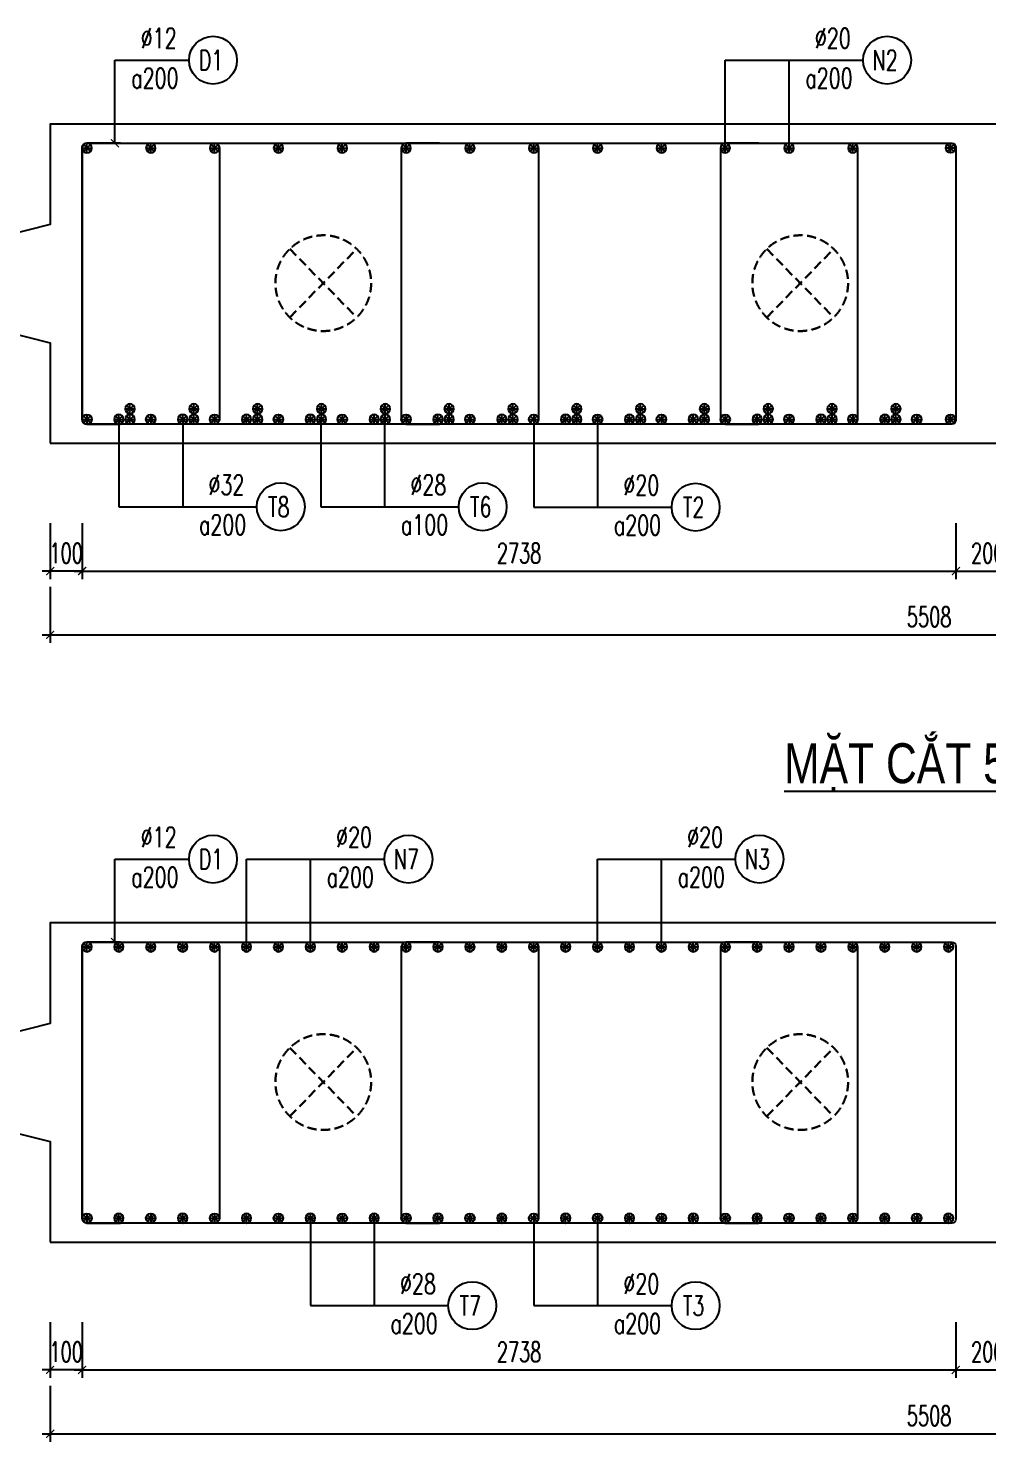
# Model space of a CAD drawing. Header units: millimetres. Extents: x -143483 to 1166745, y -1448440 to -1202244.
# Drawn here: x 271826 to 283852, y -1264091 to -1246380 of the extents above; entities that cross this region are included whole.
import ezdxf
from ezdxf.enums import TextEntityAlignment as Align

# ---------------------------------------------------------------- set-up
doc = ezdxf.new("R2010")
doc.units = ezdxf.units.MM
doc.header["$LTSCALE"] = 30
doc.header["$PDMODE"] = 3
doc.linetypes.add('DASHED', pattern=[19.05, 12.7, -6.35])
doc.layers.get('0').update_dxf_attribs({"lineweight": 9})
doc.layers.get('Defpoints').update_dxf_attribs({"lineweight": 9})
for name, color, linetype in [('ccu11-Cotthep', 9, 'Continuous'), ('ccu11-Dim', 8, 'Continuous'), ('ccu11-Text', 31, 'Continuous'), ('ccu11-Thay', 7, 'Continuous'), ('ccu11-Thep', 4, 'Continuous'), ('ccu11-Thep doc', 4, 'Continuous'), ('ccu11-Thepdai', 6, 'Continuous')]:
    doc.layers.add(name, color=color, linetype=linetype)
doc.layers.add('ccu11-Khuat', color=9, linetype='DASHED', lineweight=30)
doc.layers.add('Vicom_thep doc', color=1, linetype='Continuous', lineweight=35)
doc.styles.add('ccu11-dim', font='vnsimli.shx', dxfattribs={"width": 0.65, "bigfont": 'bigfont.shx'})
doc.styles.add('ccu11-VnAvH-B', font='VHAVANB.TTF')
doc.styles.add('ccu11-vnsimple', font='vnsimple.shx', dxfattribs={"bigfont": 'bigfont.shx'})
doc.styles.add('ccu11_simli', font='vnsimli.shx', dxfattribs={"width": 0.8})
doc.dimstyles.new('ccu11-100', dxfattribs={"dimscale": 100, "dimtxt": 2.5, "dimasz": 1, "dimexe": 1, "dimexo": 2, "dimgap": 1, "dimtad": 1, "dimdec": 0, "dimdsep": 46, "dimtxsty": 'ccu11-dim', "dimblk": 'ARCHTICK', "dimcen": -1, "dimdle": 1, "dimclrd": 256, "dimclre": 256, "dimclrt": 3, "dimadec": 0, "dimazin": 2, "dimtfac": 0.1, "dimtdec": 0, "dimtmove": 0, "dimatfit": 1, "dimldrblk": 'ARCHTICK', "dimfxl": 0, "dimtvp": 0.833333, "dimtolj": 1, "dimtzin": 12, "dimarcsym": 0})
doc.dimstyles.new('ccu11-100x4', dxfattribs={"dimscale": 100, "dimtxt": 2.5, "dimasz": 1, "dimexe": 1, "dimexo": 2, "dimgap": 1, "dimtad": 1, "dimdec": 0, "dimlfac": 0.25, "dimdsep": 46, "dimtxsty": 'ccu11-dim', "dimblk": 'ARCHTICK', "dimcen": -1, "dimdle": 1, "dimclrd": 256, "dimclre": 256, "dimclrt": 3, "dimadec": 0, "dimazin": 2, "dimtfac": 0.1, "dimtdec": 0, "dimtmove": 0, "dimatfit": 1, "dimldrblk": 'ARCHTICK', "dimfxl": 0, "dimtvp": 0.833333, "dimtolj": 1, "dimtzin": 12, "dimarcsym": 0})

# ---------------------------------------------------------------- blocks, each defined once
blk = doc.blocks.new('_ARCHTICK')
at = {"color": 0, "linetype": 'ByBlock', "const_width": 0.15}
blk.add_lwpolyline([(-0.5, -0.5), (0.5, 0.5)], dxfattribs=at)
blk = doc.blocks.new('*D2633')
at = {"layer": 'ccu11-Dim', "linetype": 'ByBlock', "lineweight": -2, "ltscale": 30, "transparency": 16777216}
for p, q in [((283452, -1252581), (283452, -1253281)), ((284252, -1252581), (284252, -1253281)), ((283352, -1253181), (284352, -1253181))]:
    blk.add_line(p, q, dxfattribs=at)
at = {"layer": 'Defpoints', "color": 0, "linetype": 'ByBlock', "ltscale": 30, "transparency": 16777216}
for p in [(283452, -1252381), (284252, -1252381), (284252, -1253181)]:
    blk.add_point(p, dxfattribs=at)
at = {"layer": 'ccu11-Dim', "linetype": 'ByBlock', "lineweight": -2, "ltscale": 30, "transparency": 16777216, "xscale": 100, "yscale": 100, "zscale": 100, "rotation": 180}
blk.add_blockref('_ARCHTICK', (283452, -1253181), dxfattribs=at)
at = {"layer": 'ccu11-Dim', "linetype": 'ByBlock', "lineweight": -2, "ltscale": 30, "transparency": 16777216, "xscale": 100, "yscale": 100, "zscale": 100}
blk.add_blockref('_ARCHTICK', (284252, -1253181), dxfattribs=at)
at = {"layer": 'ccu11-Dim', "color": 3, "linetype": 'ByBlock', "ltscale": 30, "transparency": 16777216, "insert": (283852, -1252956), "char_height": 250, "attachment_point": 5, "style": 'ccu11-dim'}
blk.add_mtext('\\A1;200', dxfattribs=at)
blk = doc.blocks.new('SHD')
at = {"layer": 'ccu11-Cotthep'}
blk.add_circle((300, 0), 300, dxfattribs=at)
at = {"layer": 'ccu11-Cotthep', "color": 31, "style": 'ccu11_simli', "width": 0.8}
blk.add_attdef('DK', text='', height=250, dxfattribs=at).set_placement((-101, 65), align=Align.BOTTOM_RIGHT)
blk.add_attdef('KH', text='', height=250, dxfattribs=at).set_placement((300, 0), align=Align.MIDDLE)
blk.add_attdef('KC', text='', height=250, dxfattribs=at).set_placement((-101, -142), align=Align.TOP_RIGHT)
blk = doc.blocks.new('ccu11_block_thep')
at = {"layer": 'ccu11-Thep', "color": 3}
for p, q in [((-0.4, 0), (0.4, 0)), ((-0.28, 0.28), (0.28, -0.28)), ((0.28, 0.28), (-0.28, -0.28)), ((0, 0.4), (0, -0.4))]:
    blk.add_line(p, q, dxfattribs=at)
at = {"layer": 'ccu11-Thep', "color": 1, "const_width": 0.0667}
blk.add_lwpolyline([(-0.4, 0, 1), (0.4, 0, 1), (-0.4, 0, 1)], format="xyb", dxfattribs=at)
at = {"layer": 'ccu11-Thep', "color": 1}
blk.add_circle((0, 0), 0.4, dxfattribs=at)
blk = doc.blocks.new('*U1422')
at = {"layer": 'Vicom_thep doc', "xscale": -150, "yscale": 150, "zscale": 150, "rotation": 180}
blk.add_blockref('ccu11_block_thep', (0, 0), dxfattribs=at)
blk = doc.blocks.new('*U1423')
at = {"layer": 'ccu11-Thep doc', "color": 0, "linetype": 'ByBlock', "lineweight": -2, "transparency": 16777216}
for p in [(0, 0), (800, 0), (1600, 0), (2400, 0), (3200, 0), (4000, 0), (4800, 0), (5600, 0), (6400, 0), (7200, 0), (8000, 0), (8800, 0), (9600, 0)]:
    blk.add_blockref('*U1422', p, dxfattribs=at)
blk = doc.blocks.new('*U1426')
at = {"layer": 'Vicom_thep doc', "xscale": -150, "yscale": 150, "zscale": 150, "rotation": 180}
blk.add_blockref('ccu11_block_thep', (0, 0), dxfattribs=at)
blk = doc.blocks.new('*U1427')
at = {"layer": 'ccu11-Thep doc', "color": 0, "linetype": 'ByBlock', "lineweight": -2, "transparency": 16777216}
for p in [(0, 0), (800, 0), (1600, 0), (2400, 0), (3200, 0), (4000, 0), (4800, 0), (5600, 0), (6400, 0), (7200, 0), (8000, 0), (8800, 0), (9600, 0)]:
    blk.add_blockref('*U1426', p, dxfattribs=at)
blk = doc.blocks.new('*D2443')
at = {"layer": 'ccu11-Dim', "linetype": 'ByBlock', "lineweight": -2, "ltscale": 30, "transparency": 16777216}
for p, q in [((283452, -1262591), (283452, -1263291)), ((284252, -1262591), (284252, -1263291)), ((283352, -1263191), (284352, -1263191))]:
    blk.add_line(p, q, dxfattribs=at)
at = {"layer": 'Defpoints', "color": 0, "linetype": 'ByBlock', "ltscale": 30, "transparency": 16777216}
for p in [(283452, -1262391), (284252, -1262391), (284252, -1263191)]:
    blk.add_point(p, dxfattribs=at)
at = {"layer": 'ccu11-Dim', "linetype": 'ByBlock', "lineweight": -2, "ltscale": 30, "transparency": 16777216, "xscale": 100, "yscale": 100, "zscale": 100, "rotation": 180}
blk.add_blockref('_ARCHTICK', (283452, -1263191), dxfattribs=at)
at = {"layer": 'ccu11-Dim', "linetype": 'ByBlock', "lineweight": -2, "ltscale": 30, "transparency": 16777216, "xscale": 100, "yscale": 100, "zscale": 100}
blk.add_blockref('_ARCHTICK', (284252, -1263191), dxfattribs=at)
at = {"layer": 'ccu11-Dim', "color": 3, "linetype": 'ByBlock', "ltscale": 30, "transparency": 16777216, "insert": (283852, -1262966), "char_height": 250, "attachment_point": 5, "style": 'ccu11-dim'}
blk.add_mtext('\\A1;200', dxfattribs=at)
blk = doc.blocks.new('*U1447')
at = {"layer": 'Vicom_thep doc', "xscale": -150, "yscale": 150, "zscale": 150, "rotation": 180}
blk.add_blockref('ccu11_block_thep', (0, 0), dxfattribs=at)
blk = doc.blocks.new('*U1448')
at = {"layer": 'ccu11-Thep doc', "color": 0, "linetype": 'ByBlock', "lineweight": -2, "transparency": 16777216}
for p in [(0, 0), (800, 0), (1600, 0), (2400, 0), (3200, 0), (4000, 0), (4800, 0), (5600, 0), (6400, 0), (7200, 0), (8000, 0), (8800, 0), (9600, 0), (10400, 0)]:
    blk.add_blockref('*U1447', p, dxfattribs=at)
blk = doc.blocks.new('*U1451')
at = {"layer": 'Vicom_thep doc', "xscale": -150, "yscale": 150, "zscale": 150, "rotation": 180}
blk.add_blockref('ccu11_block_thep', (0, 0), dxfattribs=at)
blk = doc.blocks.new('*U1452')
at = {"layer": 'ccu11-Thep doc', "color": 0, "linetype": 'ByBlock', "lineweight": -2, "transparency": 16777216}
for p in [(0, 0), (800, 0), (1600, 0), (2400, 0), (3200, 0), (4000, 0), (4800, 0), (5600, 0), (6400, 0), (7200, 0), (8000, 0), (8800, 0), (9600, 0), (10400, 0)]:
    blk.add_blockref('*U1451', p, dxfattribs=at)
blk = doc.blocks.new('*U1479')
at = {"layer": 'Vicom_thep doc', "xscale": -150, "yscale": 150, "zscale": 150, "rotation": 180}
blk.add_blockref('ccu11_block_thep', (0, 0), dxfattribs=at)
blk = doc.blocks.new('*U1480')
at = {"layer": 'ccu11-Thep doc', "color": 0, "linetype": 'ByBlock', "lineweight": -2, "transparency": 16777216}
for p in [(0, 0), (800, 0), (1600, 0), (2400, 0), (3200, 0), (4000, 0), (4800, 0), (5600, 0), (6400, 0), (7200, 0), (8000, 0), (8800, 0), (9600, 0)]:
    blk.add_blockref('*U1479', p, dxfattribs=at)
blk = doc.blocks.new('MCT')
at = {"ltscale": 0.005}
for p, q in [((-0.49, 0), (0.49, 0)), ((0.35, -0.35), (-0.35, 0.35)), ((-0.35, -0.35), (0.35, 0.35)), ((0, -0.49), (0, 0.49))]:
    blk.add_line(p, q, dxfattribs=at)
blk.add_circle((0, 0), 0.492, dxfattribs=at)
blk = doc.blocks.new('*U2074')
at = {"layer": 'ccu11-Thep doc', "xscale": -121.9200000001001, "yscale": 121.9200000001001, "zscale": 121.92, "rotation": 270}
blk.add_blockref('MCT', (0, 0), dxfattribs=at)
blk = doc.blocks.new('*U2075')
at = {"layer": 'ccu11-Thep doc', "color": 0, "linetype": 'ByBlock', "lineweight": -2, "transparency": 16777216}
for p in [(0, 0), (800, 0), (1600, 0), (2400, 0), (3200, 0), (4000, 0), (4800, 0), (5600, 0), (6400, 0), (7200, 0), (8000, 0), (8800, 0), (9600, 0)]:
    blk.add_blockref('*U2074', p, dxfattribs=at)
blk = doc.blocks.new('*U2076')
at = {"layer": 'ccu11-Thep doc', "xscale": -121.9200000001001, "yscale": 121.9200000001001, "zscale": 121.92, "rotation": 270}
blk.add_blockref('MCT', (0, 0), dxfattribs=at)
blk = doc.blocks.new('*U2077')
at = {"layer": 'ccu11-Thep doc', "color": 0, "linetype": 'ByBlock', "lineweight": -2, "transparency": 16777216}
for p in [(0, 0), (800, 0), (1600, 0), (2400, 0), (3200, 0), (4000, 0), (4800, 0), (5600, 0), (6400, 0), (7200, 0), (8000, 0), (8800, 0), (9600, 0), (10400, 0)]:
    blk.add_blockref('*U2076', p, dxfattribs=at)
blk = doc.blocks.new('*U2078')
at = {"layer": 'ccu11-Thep doc', "xscale": -121.9200000001001, "yscale": 121.9200000001001, "zscale": 121.92, "rotation": 270}
blk.add_blockref('MCT', (0, 0), dxfattribs=at)
blk = doc.blocks.new('*U2079')
at = {"layer": 'ccu11-Thep doc', "color": 0, "linetype": 'ByBlock', "lineweight": -2, "transparency": 16777216}
for p in [(0, 0), (800, 0), (1600, 0), (2400, 0), (3200, 0), (4000, 0), (4800, 0), (5600, 0), (6400, 0), (7200, 0), (8000, 0), (8800, 0), (9600, 0), (10400, 0)]:
    blk.add_blockref('*U2078', p, dxfattribs=at)
blk = doc.blocks.new('*U2080')
at = {"layer": 'ccu11-Thep doc', "xscale": -121.9200000001001, "yscale": 121.9200000001001, "zscale": 121.92, "rotation": 270}
blk.add_blockref('MCT', (0, 0), dxfattribs=at)
blk = doc.blocks.new('*U2081')
at = {"layer": 'ccu11-Thep doc', "color": 0, "linetype": 'ByBlock', "lineweight": -2, "transparency": 16777216}
for p in [(0, 0), (800, 0), (1600, 0), (2400, 0), (3200, 0), (4000, 0), (4800, 0), (5600, 0), (6400, 0), (7200, 0), (8000, 0), (8800, 0), (9600, 0), (10400, 0)]:
    blk.add_blockref('*U2080', p, dxfattribs=at)
blk = doc.blocks.new('*D2491')
at = {"layer": 'ccu11-Dim', "linetype": 'ByBlock', "lineweight": -2, "ltscale": 30, "transparency": 16777216}
for p, q in [((272101, -1253381), (272101, -1254081)), ((294133, -1253381), (294133, -1254081)), ((272001, -1253981), (294233, -1253981))]:
    blk.add_line(p, q, dxfattribs=at)
at = {"layer": 'Defpoints', "color": 0, "linetype": 'ByBlock', "ltscale": 30, "transparency": 16777216}
for p in [(272101, -1253181), (294133, -1253181), (294133, -1253981)]:
    blk.add_point(p, dxfattribs=at)
at = {"layer": 'ccu11-Dim', "linetype": 'ByBlock', "lineweight": -2, "ltscale": 30, "transparency": 16777216, "xscale": 100, "yscale": 100, "zscale": 100, "rotation": 180}
blk.add_blockref('_ARCHTICK', (272101, -1253981), dxfattribs=at)
at = {"layer": 'ccu11-Dim', "linetype": 'ByBlock', "lineweight": -2, "ltscale": 30, "transparency": 16777216, "xscale": 100, "yscale": 100, "zscale": 100}
blk.add_blockref('_ARCHTICK', (294133, -1253981), dxfattribs=at)
at = {"layer": 'ccu11-Dim', "color": 3, "linetype": 'ByBlock', "ltscale": 30, "transparency": 16777216, "insert": (283117, -1253756), "char_height": 250, "attachment_point": 5, "style": 'ccu11-dim'}
blk.add_mtext('\\A1;5508', dxfattribs=at)
blk = doc.blocks.new('*D2492')
at = {"layer": 'ccu11-Dim', "linetype": 'ByBlock', "lineweight": -2, "ltscale": 30, "transparency": 16777216}
for p, q in [((272501, -1252581), (272501, -1253281)), ((283452, -1252581), (283452, -1253281)), ((272401, -1253181), (283552, -1253181))]:
    blk.add_line(p, q, dxfattribs=at)
at = {"layer": 'Defpoints', "color": 0, "linetype": 'ByBlock', "ltscale": 30, "transparency": 16777216}
for p in [(272501, -1252381), (283452, -1252381), (283452, -1253181)]:
    blk.add_point(p, dxfattribs=at)
at = {"layer": 'ccu11-Dim', "linetype": 'ByBlock', "lineweight": -2, "ltscale": 30, "transparency": 16777216, "xscale": 100, "yscale": 100, "zscale": 100, "rotation": 180}
blk.add_blockref('_ARCHTICK', (272501, -1253181), dxfattribs=at)
at = {"layer": 'ccu11-Dim', "linetype": 'ByBlock', "lineweight": -2, "ltscale": 30, "transparency": 16777216, "xscale": 100, "yscale": 100, "zscale": 100}
blk.add_blockref('_ARCHTICK', (283452, -1253181), dxfattribs=at)
at = {"layer": 'ccu11-Dim', "color": 3, "linetype": 'ByBlock', "ltscale": 30, "transparency": 16777216, "insert": (277977, -1252956), "char_height": 250, "attachment_point": 5, "style": 'ccu11-dim'}
blk.add_mtext('\\A1;2738', dxfattribs=at)
blk = doc.blocks.new('*D2493')
at = {"layer": 'ccu11-Dim', "linetype": 'ByBlock', "lineweight": -2, "ltscale": 30, "transparency": 16777216}
for p, q in [((272101, -1252581), (272101, -1253281)), ((272501, -1252581), (272501, -1253281)), ((272101, -1253181), (272001, -1253181)), ((272501, -1253181), (272101, -1253181)), ((272501, -1253181), (272601, -1253181))]:
    blk.add_line(p, q, dxfattribs=at)
at = {"layer": 'Defpoints', "color": 0, "linetype": 'ByBlock', "ltscale": 30, "transparency": 16777216}
for p in [(272101, -1252381), (272501, -1252381), (272101, -1253181)]:
    blk.add_point(p, dxfattribs=at)
at = {"layer": 'ccu11-Dim', "linetype": 'ByBlock', "lineweight": -2, "ltscale": 30, "transparency": 16777216, "xscale": 100, "yscale": 100, "zscale": 100}
blk.add_blockref('_ARCHTICK', (272101, -1253181), dxfattribs=at)
at = {"layer": 'ccu11-Dim', "linetype": 'ByBlock', "lineweight": -2, "ltscale": 30, "transparency": 16777216, "xscale": 100, "yscale": 100, "zscale": 100, "rotation": 180}
blk.add_blockref('_ARCHTICK', (272501, -1253181), dxfattribs=at)
at = {"layer": 'ccu11-Dim', "color": 3, "linetype": 'ByBlock', "ltscale": 30, "transparency": 16777216, "insert": (272301, -1252956), "char_height": 250, "attachment_point": 5, "style": 'ccu11-dim'}
blk.add_mtext('\\A1;100', dxfattribs=at)
blk = doc.blocks.new('*D2494')
at = {"layer": 'ccu11-Dim', "linetype": 'ByBlock', "lineweight": -2, "ltscale": 30, "transparency": 16777216}
for p, q in [((272101, -1263391), (272101, -1264091)), ((294133, -1263391), (294133, -1264091)), ((272001, -1263991), (294233, -1263991))]:
    blk.add_line(p, q, dxfattribs=at)
at = {"layer": 'Defpoints', "color": 0, "linetype": 'ByBlock', "ltscale": 30, "transparency": 16777216}
for p in [(272101, -1263191), (294133, -1263191), (294133, -1263991)]:
    blk.add_point(p, dxfattribs=at)
at = {"layer": 'ccu11-Dim', "linetype": 'ByBlock', "lineweight": -2, "ltscale": 30, "transparency": 16777216, "xscale": 100, "yscale": 100, "zscale": 100, "rotation": 180}
blk.add_blockref('_ARCHTICK', (272101, -1263991), dxfattribs=at)
at = {"layer": 'ccu11-Dim', "linetype": 'ByBlock', "lineweight": -2, "ltscale": 30, "transparency": 16777216, "xscale": 100, "yscale": 100, "zscale": 100}
blk.add_blockref('_ARCHTICK', (294133, -1263991), dxfattribs=at)
at = {"layer": 'ccu11-Dim', "color": 3, "linetype": 'ByBlock', "ltscale": 30, "transparency": 16777216, "insert": (283117, -1263766), "char_height": 250, "attachment_point": 5, "style": 'ccu11-dim'}
blk.add_mtext('\\A1;5508', dxfattribs=at)
blk = doc.blocks.new('*D2495')
at = {"layer": 'ccu11-Dim', "linetype": 'ByBlock', "lineweight": -2, "ltscale": 30, "transparency": 16777216}
for p, q in [((272501, -1262591), (272501, -1263291)), ((283452, -1262591), (283452, -1263291)), ((272401, -1263191), (283552, -1263191))]:
    blk.add_line(p, q, dxfattribs=at)
at = {"layer": 'Defpoints', "color": 0, "linetype": 'ByBlock', "ltscale": 30, "transparency": 16777216}
for p in [(272501, -1262391), (283452, -1262391), (283452, -1263191)]:
    blk.add_point(p, dxfattribs=at)
at = {"layer": 'ccu11-Dim', "linetype": 'ByBlock', "lineweight": -2, "ltscale": 30, "transparency": 16777216, "xscale": 100, "yscale": 100, "zscale": 100, "rotation": 180}
blk.add_blockref('_ARCHTICK', (272501, -1263191), dxfattribs=at)
at = {"layer": 'ccu11-Dim', "linetype": 'ByBlock', "lineweight": -2, "ltscale": 30, "transparency": 16777216, "xscale": 100, "yscale": 100, "zscale": 100}
blk.add_blockref('_ARCHTICK', (283452, -1263191), dxfattribs=at)
at = {"layer": 'ccu11-Dim', "color": 3, "linetype": 'ByBlock', "ltscale": 30, "transparency": 16777216, "insert": (277977, -1262966), "char_height": 250, "attachment_point": 5, "style": 'ccu11-dim'}
blk.add_mtext('\\A1;2738', dxfattribs=at)
blk = doc.blocks.new('*D2496')
at = {"layer": 'ccu11-Dim', "linetype": 'ByBlock', "lineweight": -2, "ltscale": 30, "transparency": 16777216}
for p, q in [((272101, -1262591), (272101, -1263291)), ((272501, -1262591), (272501, -1263291)), ((272101, -1263191), (272001, -1263191)), ((272501, -1263191), (272101, -1263191)), ((272501, -1263191), (272601, -1263191))]:
    blk.add_line(p, q, dxfattribs=at)
at = {"layer": 'Defpoints', "color": 0, "linetype": 'ByBlock', "ltscale": 30, "transparency": 16777216}
for p in [(272101, -1262391), (272501, -1262391), (272101, -1263191)]:
    blk.add_point(p, dxfattribs=at)
at = {"layer": 'ccu11-Dim', "linetype": 'ByBlock', "lineweight": -2, "ltscale": 30, "transparency": 16777216, "xscale": 100, "yscale": 100, "zscale": 100}
blk.add_blockref('_ARCHTICK', (272101, -1263191), dxfattribs=at)
at = {"layer": 'ccu11-Dim', "linetype": 'ByBlock', "lineweight": -2, "ltscale": 30, "transparency": 16777216, "xscale": 100, "yscale": 100, "zscale": 100, "rotation": 180}
blk.add_blockref('_ARCHTICK', (272501, -1263191), dxfattribs=at)
at = {"layer": 'ccu11-Dim', "color": 3, "linetype": 'ByBlock', "ltscale": 30, "transparency": 16777216, "insert": (272301, -1262966), "char_height": 250, "attachment_point": 5, "style": 'ccu11-dim'}
blk.add_mtext('\\A1;100', dxfattribs=at)

msp = doc.modelspace()

# ---------------------------------------------------------------- linework, layer by layer
at = {"layer": 'ccu11-Khuat', "ltscale": 0.3}
for p, q in [((275104.44, -1249144.85), (275942.67, -1250003.55)), ((275104.44, -1250003.55), (275942.67, -1249144.85)), ((281082.34, -1249144.85), (281920.57, -1250003.55)), ((281082.34, -1250003.55), (281920.57, -1249144.85)), ((275104.44, -1259154.79), (275942.67, -1260013.49)), ((275104.44, -1260013.49), (275942.67, -1259154.79)), ((281082.34, -1259154.79), (281920.57, -1260013.49)), ((281082.34, -1260013.49), (281920.57, -1259154.79))]:
    msp.add_line(p, q, dxfattribs=at)
for centre in [(275523.55, -1249574.2), (281501.46, -1249574.2), (275523.55, -1259584.14), (281501.46, -1259584.14)]:
    msp.add_circle(centre, 600, dxfattribs=at)
at = {"layer": 'ccu11-Thay'}
for points in [[(272101.34, -1251580.56), (294133.34, -1251580.56), (294133.34, -1250320.56), (293253.57, -1250100.56), (293253.57, -1249060.56), (294133.34, -1248840.56), (294133.34, -1247580.56), (272101.34, -1247580.56), (272101.34, -1248840.56), (271221.57, -1249060.56), (271221.57, -1250100.56), (272101.34, -1250320.56)], [(272101.34, -1261590.5), (294133.34, -1261590.5), (294133.34, -1260330.5), (293253.57, -1260110.5), (293253.57, -1259070.5), (294133.34, -1258850.5), (294133.34, -1257590.5), (272101.34, -1257590.5), (272101.34, -1258850.5), (271221.57, -1259070.5), (271221.57, -1260110.5), (272101.34, -1260330.5)]]:
    msp.add_lwpolyline(points, close=True, dxfattribs=at)
at = {"layer": 'ccu11-Thepdai'}
for points in [[(272981.34, -1247820.56), (272561.34, -1247820.56, 0.41421356), (272501.34, -1247880.56), (272501.34, -1251280.56, 0.41421356), (272561.34, -1251340.56), (272981.34, -1251340.56)], [(283403.34, -1251340.56), (272561.34, -1251340.56, -0.41421356), (272501.34, -1251280.56), (272501.34, -1247870.56, -0.41421356), (272551.34, -1247820.56), (283403.34, -1247820.56, -0.41421356), (283453.34, -1247870.56), (283453.34, -1251290.56, -0.41421356), (283403.34, -1251340.56)], [(273741.34, -1247820.56), (274161.34, -1247820.56, -0.41421356), (274221.34, -1247880.56), (274221.34, -1251280.56, -0.41421356), (274161.34, -1251340.56), (273741.34, -1251340.56)], [(276981.34, -1247820.56), (276561.34, -1247820.56, 0.41421356), (276501.34, -1247880.56), (276501.34, -1251280.56, 0.41421356), (276561.34, -1251340.56), (276981.34, -1251340.56)], [(277741.34, -1247820.56), (278161.34, -1247820.56, -0.41421356), (278221.34, -1247880.56), (278221.34, -1251280.56, -0.41421356), (278161.34, -1251340.56), (277741.34, -1251340.56)], [(280981.34, -1247820.56), (280561.34, -1247820.56, 0.41421356), (280501.34, -1247880.56), (280501.34, -1251280.56, 0.41421356), (280561.34, -1251340.56), (280981.34, -1251340.56)], [(281741.34, -1247820.56), (282161.34, -1247820.56, -0.41421356), (282221.34, -1247880.56), (282221.34, -1251280.56, -0.41421356), (282161.34, -1251340.56), (281741.34, -1251340.56)], [(272981.34, -1257830.5), (272561.34, -1257830.5, 0.41421356), (272501.34, -1257890.5), (272501.34, -1261290.5, 0.41421356), (272561.34, -1261350.5), (272981.34, -1261350.5)], [(283403.34, -1261350.5), (272561.34, -1261350.5, -0.41421356), (272501.34, -1261290.5), (272501.34, -1257880.5, -0.41421356), (272551.34, -1257830.5), (283403.34, -1257830.5, -0.41421356), (283453.34, -1257880.5), (283453.34, -1261300.5, -0.41421356), (283403.34, -1261350.5)], [(273741.34, -1257830.5), (274161.34, -1257830.5, -0.41421356), (274221.34, -1257890.5), (274221.34, -1261290.5, -0.41421356), (274161.34, -1261350.5), (273741.34, -1261350.5)], [(276981.34, -1257830.5), (276561.34, -1257830.5, 0.41421356), (276501.34, -1257890.5), (276501.34, -1261290.5, 0.41421356), (276561.34, -1261350.5), (276981.34, -1261350.5)], [(277741.34, -1257830.5), (278161.34, -1257830.5, -0.41421356), (278221.34, -1257890.5), (278221.34, -1261290.5, -0.41421356), (278161.34, -1261350.5), (277741.34, -1261350.5)], [(280981.34, -1257830.5), (280561.34, -1257830.5, 0.41421356), (280501.34, -1257890.5), (280501.34, -1261290.5, 0.41421356), (280561.34, -1261350.5), (280981.34, -1261350.5)], [(281741.34, -1257830.5), (282161.34, -1257830.5, -0.41421356), (282221.34, -1257890.5), (282221.34, -1261290.5, -0.41421356), (282161.34, -1261350.5), (281741.34, -1261350.5)]]:
    msp.add_lwpolyline(points, format="xyb", dxfattribs=at)

# ---------------------------------------------------------------- block references
at = {"layer": 'ccu11-Cotthep'}
ref = msp.add_blockref('SHD', (273841.53, -1246780.2), dxfattribs=at)
ref.add_attrib('KH', 'D1', dxfattribs={"color": 31, "height": 250, "style": 'ccu11-vnsimple', "width": 0.7}).set_placement((274116.53, -1246780.2), align=Align.MIDDLE_CENTER)
ref.add_attrib('KC', 'a200', dxfattribs={"color": 31, "height": 250, "style": 'ccu11-vnsimple', "width": 0.7}).set_placement((273412.95, -1246880.2), align=Align.TOP_CENTER)
ref.add_attrib('DK', '`12', dxfattribs={"color": 31, "height": 250, "style": 'ccu11-vnsimple', "width": 0.7}).set_placement((273460.75, -1246705.2), align=Align.BOTTOM_CENTER)
ref = msp.add_blockref('SHD', (282290.34, -1246780.2), dxfattribs=at)
ref.add_attrib('KH', 'N2', dxfattribs={"color": 31, "height": 250, "style": 'ccu11-vnsimple', "width": 0.7}).set_placement((282565.34, -1246780.2), align=Align.MIDDLE_CENTER)
ref.add_attrib('KC', 'a200', dxfattribs={"color": 31, "height": 250, "style": 'ccu11-vnsimple', "width": 0.7}).set_placement((281861.76, -1246880.2), align=Align.TOP_CENTER)
ref.add_attrib('DK', '`20', dxfattribs={"color": 31, "height": 250, "style": 'ccu11-vnsimple', "width": 0.7}).set_placement((281909.56, -1246705.2), align=Align.BOTTOM_CENTER)
ref = msp.add_blockref('SHD', (274690.34, -1252375.92), dxfattribs=at)
ref.add_attrib('KH', 'T8', dxfattribs={"color": 31, "height": 250, "style": 'ccu11-vnsimple', "width": 0.7}).set_placement((274965.34, -1252375.92), align=Align.MIDDLE_CENTER)
ref.add_attrib('KC', 'a200', dxfattribs={"color": 31, "height": 250, "style": 'ccu11-vnsimple', "width": 0.7}).set_placement((274261.76, -1252475.92), align=Align.TOP_CENTER)
ref.add_attrib('DK', '`32', dxfattribs={"color": 31, "height": 250, "style": 'ccu11-vnsimple', "width": 0.7}).set_placement((274309.56, -1252300.92), align=Align.BOTTOM_CENTER)
ref = msp.add_blockref('SHD', (277221.34, -1252375.92), dxfattribs=at)
ref.add_attrib('KH', 'T6', dxfattribs={"color": 31, "height": 250, "style": 'ccu11-vnsimple', "width": 0.7}).set_placement((277496.34, -1252375.92), align=Align.MIDDLE_CENTER)
ref.add_attrib('KC', 'a100', dxfattribs={"color": 31, "height": 250, "style": 'ccu11-vnsimple', "width": 0.7}).set_placement((276792.76, -1252475.92), align=Align.TOP_CENTER)
ref.add_attrib('DK', '`28', dxfattribs={"color": 31, "height": 250, "style": 'ccu11-vnsimple', "width": 0.7}).set_placement((276840.56, -1252300.92), align=Align.BOTTOM_CENTER)
ref = msp.add_blockref('SHD', (279890.34, -1252380.92), dxfattribs=at)
ref.add_attrib('KH', 'T2', dxfattribs={"color": 31, "height": 250, "style": 'ccu11-vnsimple', "width": 0.7}).set_placement((280165.34, -1252380.92), align=Align.MIDDLE_CENTER)
ref.add_attrib('KC', 'a200', dxfattribs={"color": 31, "height": 250, "style": 'ccu11-vnsimple', "width": 0.7}).set_placement((279461.76, -1252480.92), align=Align.TOP_CENTER)
ref.add_attrib('DK', '`20', dxfattribs={"color": 31, "height": 250, "style": 'ccu11-vnsimple', "width": 0.7}).set_placement((279509.56, -1252305.92), align=Align.BOTTOM_CENTER)
ref = msp.add_blockref('SHD', (273841.53, -1256790.14), dxfattribs=at)
ref.add_attrib('KH', 'D1', dxfattribs={"color": 31, "height": 250, "style": 'ccu11-vnsimple', "width": 0.7}).set_placement((274116.53, -1256790.14), align=Align.MIDDLE_CENTER)
ref.add_attrib('KC', 'a200', dxfattribs={"color": 31, "height": 250, "style": 'ccu11-vnsimple', "width": 0.7}).set_placement((273412.95, -1256890.14), align=Align.TOP_CENTER)
ref.add_attrib('DK', '`12', dxfattribs={"color": 31, "height": 250, "style": 'ccu11-vnsimple', "width": 0.7}).set_placement((273460.75, -1256715.14), align=Align.BOTTOM_CENTER)
ref = msp.add_blockref('SHD', (276290.34, -1256790.14), dxfattribs=at)
ref.add_attrib('KH', 'N7', dxfattribs={"color": 31, "height": 250, "style": 'ccu11-vnsimple', "width": 0.7}).set_placement((276565.34, -1256790.14), align=Align.MIDDLE_CENTER)
ref.add_attrib('KC', 'a200', dxfattribs={"color": 31, "height": 250, "style": 'ccu11-vnsimple', "width": 0.7}).set_placement((275861.76, -1256890.14), align=Align.TOP_CENTER)
ref.add_attrib('DK', '`20', dxfattribs={"color": 31, "height": 250, "style": 'ccu11-vnsimple', "width": 0.7}).set_placement((275909.56, -1256715.14), align=Align.BOTTOM_CENTER)
ref = msp.add_blockref('SHD', (280690.34, -1256790.14), dxfattribs=at)
ref.add_attrib('KH', 'N3', dxfattribs={"color": 31, "height": 250, "style": 'ccu11-vnsimple', "width": 0.7}).set_placement((280965.34, -1256790.14), align=Align.MIDDLE_CENTER)
ref.add_attrib('KC', 'a200', dxfattribs={"color": 31, "height": 250, "style": 'ccu11-vnsimple', "width": 0.7}).set_placement((280261.76, -1256890.14), align=Align.TOP_CENTER)
ref.add_attrib('DK', '`20', dxfattribs={"color": 31, "height": 250, "style": 'ccu11-vnsimple', "width": 0.7}).set_placement((280309.56, -1256715.14), align=Align.BOTTOM_CENTER)
ref = msp.add_blockref('SHD', (277090.34, -1262385.86), dxfattribs=at)
ref.add_attrib('KH', 'T7', dxfattribs={"color": 31, "height": 250, "style": 'ccu11-vnsimple', "width": 0.7}).set_placement((277365.34, -1262385.86), align=Align.MIDDLE_CENTER)
ref.add_attrib('KC', 'a200', dxfattribs={"color": 31, "height": 250, "style": 'ccu11-vnsimple', "width": 0.7}).set_placement((276661.76, -1262485.86), align=Align.TOP_CENTER)
ref.add_attrib('DK', '`28', dxfattribs={"color": 31, "height": 250, "style": 'ccu11-vnsimple', "width": 0.7}).set_placement((276709.56, -1262310.86), align=Align.BOTTOM_CENTER)
ref = msp.add_blockref('SHD', (279890.34, -1262385.86), dxfattribs=at)
ref.add_attrib('KH', 'T3', dxfattribs={"color": 31, "height": 250, "style": 'ccu11-vnsimple', "width": 0.7}).set_placement((280165.34, -1262385.86), align=Align.MIDDLE_CENTER)
ref.add_attrib('KC', 'a200', dxfattribs={"color": 31, "height": 250, "style": 'ccu11-vnsimple', "width": 0.7}).set_placement((279461.76, -1262485.86), align=Align.TOP_CENTER)
ref.add_attrib('DK', '`20', dxfattribs={"color": 31, "height": 250, "style": 'ccu11-vnsimple', "width": 0.7}).set_placement((279509.56, -1262310.86), align=Align.BOTTOM_CENTER)
at = {"layer": 'ccu11-Thep doc'}
for name, p in [('*U2075', (272561.34, -1247880.56)), ('*U1423', (272961.34, -1251280.56)), ('*U1480', (273100.7, -1251147.28)), ('*U1427', (273100.7, -1251280.56)), ('*U2079', (272561.34, -1257890.5)), ('*U1452', (272961.34, -1257890.5)), ('*U1448', (272961.34, -1261290.5))]:
    msp.add_blockref(name, p, dxfattribs=at)
at = {"layer": 'ccu11-Thep doc', "xscale": 121.9200000001001, "yscale": 121.9200000001001, "zscale": 121.9200000001001, "rotation": 90.00000000000001}
for p in [(283385.69, -1247880.56), (283385.69, -1251280.56)]:
    msp.add_blockref('MCT', p, dxfattribs=at)
at = {"layer": 'ccu11-Thep doc', "xscale": -1, "rotation": 180}
for name, p in [('*U2077', (272561.34, -1251280.56)), ('*U2081', (272561.34, -1261290.5))]:
    msp.add_blockref(name, p, dxfattribs=at)

# ---------------------------------------------------------------- texts
at = {"layer": 'ccu11-Text', "color": 5, "style": 'ccu11-VnAvH-B', "width": 0.8}
msp.add_text('%%UmÆt c¾t 5-5', height=500, dxfattribs=at).set_placement((282933.34, -1255839.23), align=Align.CENTER)

# ---------------------------------------------------------------- dimensions: what is measured, and where the dimension line sits
at = {"layer": 'ccu11-Dim', "linetype": 'ByBlock', "ltscale": 30}
for base, p1, p2, picture, middle in [((272101.34, -1253180.92), (272501.34, -1252380.92), (272101.34, -1252380.92), '*D2493', (272301.34, -1252955.92)), ((272101.34, -1263190.86), (272501.34, -1262390.86), (272101.34, -1262390.86), '*D2496', (272301.34, -1262965.86))]:
    dim = msp.add_linear_dim(base=base, p1=p1, p2=p2, dimstyle='ccu11-100x4', override={"dimtix": 1}, dxfattribs=at)
    dim.commit()
    dim.dimension.update_dxf_attribs({"geometry": picture, "text_midpoint": middle})
for base, p1, p2, picture, middle in [((283451.84, -1253180.92), (272501.34, -1252380.92), (283451.84, -1252380.92), '*D2492', (277976.59, -1252955.92)), ((284251.84, -1253180.92), (283451.84, -1252380.92), (284251.84, -1252380.92), '*D2633', (283851.84, -1252955.92)), ((294133.34, -1253980.92), (272101.34, -1253180.92), (294133.34, -1253180.92), '*D2491', (283117.34, -1253755.92)), ((283451.84, -1263190.86), (272501.34, -1262390.86), (283451.84, -1262390.86), '*D2495', (277976.59, -1262965.86)), ((284251.84, -1263190.86), (283451.84, -1262390.86), (284251.84, -1262390.86), '*D2443', (283851.84, -1262965.86)), ((294133.34, -1263990.86), (272101.34, -1263190.86), (294133.34, -1263190.86), '*D2494', (283117.34, -1263765.86))]:
    dim = msp.add_linear_dim(base=base, p1=p1, p2=p2, dimstyle='ccu11-100x4', dxfattribs=at)
    dim.commit()
    dim.dimension.update_dxf_attribs({"geometry": picture, "text_midpoint": middle})

# ---------------------------------------------------------------- leaders
at = {"layer": 'ccu11-Cotthep', "linetype": 'ByBlock', "ltscale": 30}
for points in [[(272912.53, -1247820.56), (272912.53, -1246780.2), (273841.53, -1246780.2)], [(272912.53, -1257830.5), (272912.53, -1256790.14), (273841.53, -1256790.14)]]:
    msp.add_leader(points, dimstyle='ccu11-100x4', dxfattribs=at)
at = {"layer": 'ccu11-Cotthep'}
for points in [[(280561.34, -1247880.56), (280561.34, -1246780.2), (282290.34, -1246780.2)], [(281361.34, -1247880.56), (281361.34, -1246780.2), (282290.34, -1246780.2)], [(272961.34, -1251275.56), (272961.34, -1252375.92), (274690.34, -1252375.92)], [(273761.34, -1251275.56), (273761.34, -1252375.92), (274690.34, -1252375.92)], [(275492.34, -1251275.56), (275492.34, -1252375.92), (277221.34, -1252375.92)], [(276292.34, -1251275.56), (276292.34, -1252375.92), (277221.34, -1252375.92)], [(278161.34, -1251280.56), (278161.34, -1252380.92), (279890.34, -1252380.92)], [(278961.34, -1251280.56), (278961.34, -1252380.92), (279890.34, -1252380.92)], [(274561.34, -1257890.5), (274561.34, -1256790.14), (276290.34, -1256790.14)], [(275361.34, -1257890.5), (275361.34, -1256790.14), (276290.34, -1256790.14)], [(278961.34, -1257890.5), (278961.34, -1256790.14), (280690.34, -1256790.14)], [(279761.34, -1257890.5), (279761.34, -1256790.14), (280690.34, -1256790.14)], [(275361.34, -1261285.5), (275361.34, -1262385.86), (277090.34, -1262385.86)], [(276161.34, -1261285.5), (276161.34, -1262385.86), (277090.34, -1262385.86)], [(278161.34, -1261285.5), (278161.34, -1262385.86), (279890.34, -1262385.86)], [(278961.34, -1261285.5), (278961.34, -1262385.86), (279890.34, -1262385.86)]]:
    msp.add_leader(points, dimstyle='ccu11-100', override={"dimasz": 1.5, "dimgap": 1, "dimtad": 0, "dimldrblk": 'None', "dimfxl": 3, "dimfxlon": 1, "dimtfill": 1, "dimarcsym": 1}, dxfattribs=at)

doc.saveas('drawing.dxf')
